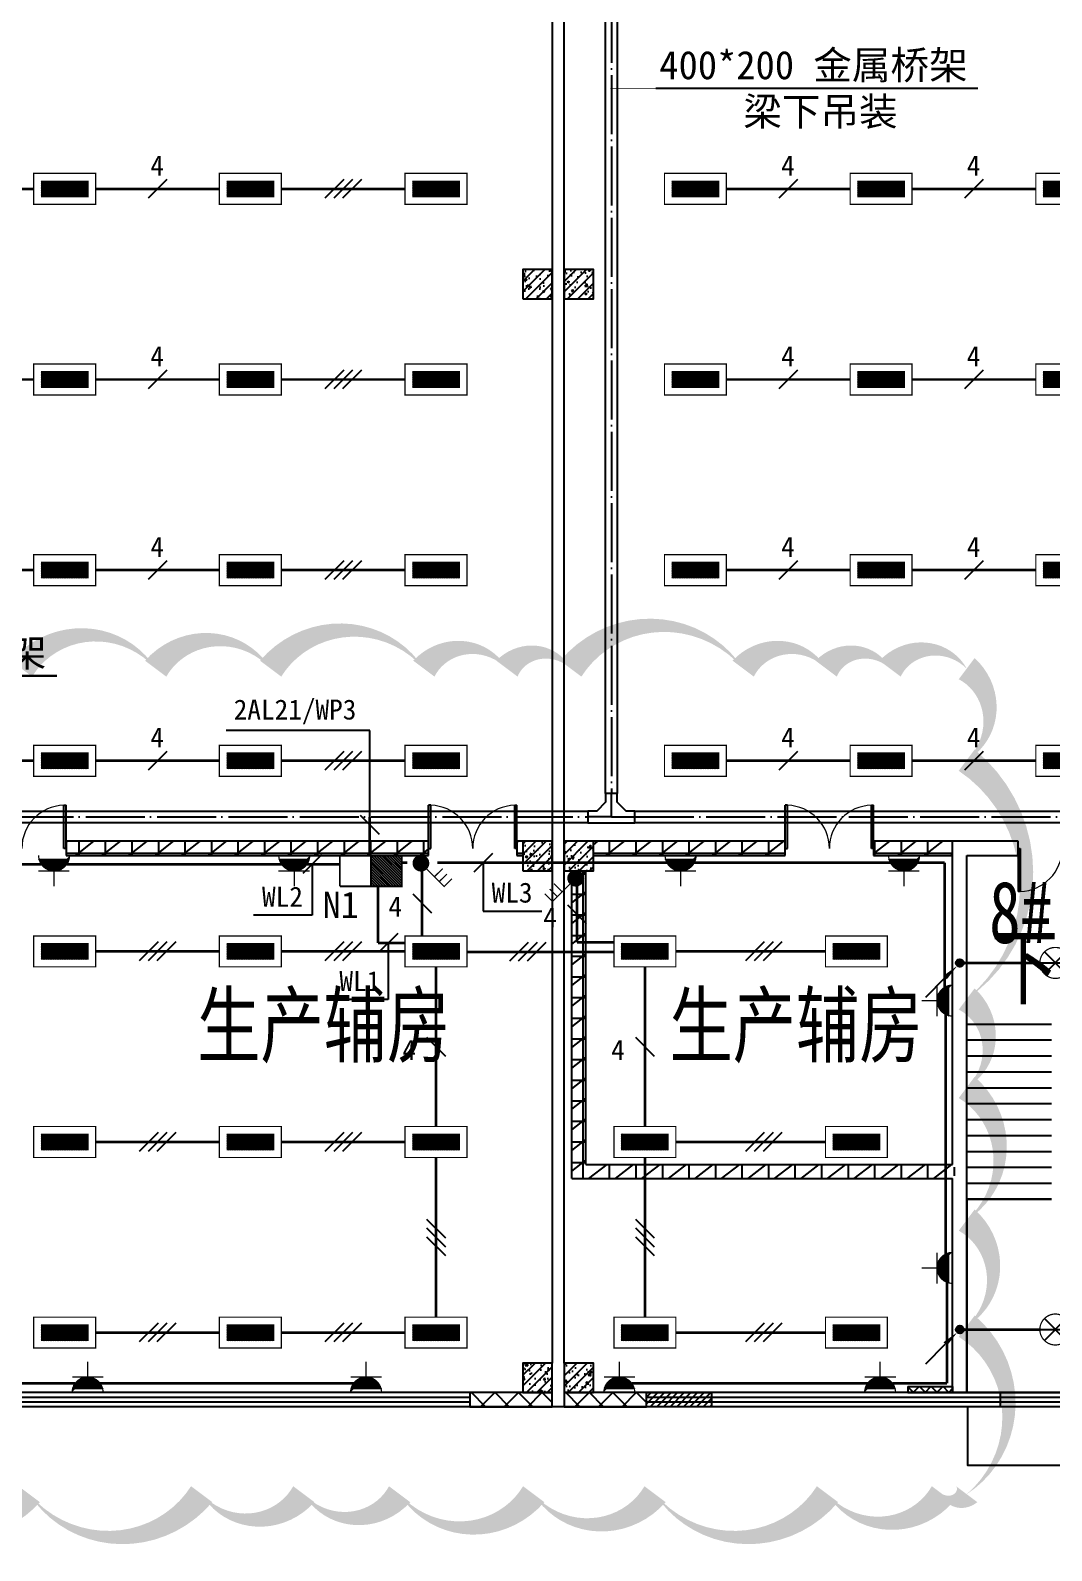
# Model space of a CAD drawing. Header units: millimetres. Extents: x -633009578 to 5705885, y -633235091 to 2571734.
# Drawn here: x 2835766 to 2853090, y 1853319 to 1879104 of the extents above; entities that cross this region are included whole.
import ezdxf

# ---------------------------------------------------------------- set-up
doc = ezdxf.new("R2010")
doc.units = ezdxf.units.MM
doc.header["$LTSCALE"] = 1000
doc.header["$MEASUREMENT"] = 0
doc.linetypes.add('DASHED2', pattern=[0.375, 0.25, -0.125])
doc.linetypes.add('DOTE', pattern=[2.4200000000000004, 2, -0.2, 0.02, -0.2])
doc.layers.get('0').update_dxf_attribs({"color": 9})
for name, color, linetype in [('3T_WOOD', 21, 'Continuous'), ('A-COLUM(柱)', 255, 'Continuous'), ('A-DOOR(门）', 4, 'Continuous'), ('A-F-AREA(计算)', 5, 'Continuous'), ('A-FLOR(看线)', 8, 'Continuous'), ('A-HATH(填充)', 8, 'Continuous'), ('A-STAR(楼梯)', 51, 'Continuous'), ('A-TEXT(房间)', 243, 'Continuous'), ('A-WALL(墙)', 255, 'Continuous'), ('A-WINDOW（窗）', 4, 'Continuous'), ('DIM_MODI', 6, 'Continuous'), ('DIM_SYMB', 3, 'Continuous'), ('PUB_TEXT', 7, 'Continuous'), ('WALL', 9, 'Continuous'), ('电-弱电平面-箭头', 3, 'Continuous'), ('电-强电平面-标注', 3, 'Continuous'), ('电-强电平面-线缆', 3, 'Continuous'), ('电-桥架', 4, 'Continuous'), ('设备-插座', 3, 'Continuous'), ('设备-照明', 3, 'Continuous'), ('设备-箱柜', 3, 'Continuous')]:
    doc.layers.add(name, color=color, linetype=linetype)
doc.styles.add('_TCH', font='simhei.ttf', dxfattribs={"width": 0.75, "bigfont": 'hztxt.shx'})
doc.styles.add('_TCH_DIM', font='simhei.ttf', dxfattribs={"width": 0.8, "bigfont": 'hztxt.shx'})
doc.styles.add('ELEC-DIM', font='simhei.ttf')
doc.styles.add('IDQSTYLE', font='simhei.ttf', dxfattribs={"width": 0.707, "bigfont": 'hztxt.shx'})
pattern_1 = [(45, (-1310357.920547385, -2.793967723846436e-09), (-200.0002033111466, 200.0002033111467), []), (135, (-1310357.920547385, -2.793967723846436e-09), (-200.0002033111467, -200.0002033111466), [])]
pattern_2 = [(0, (-1310557.920547385, -2.793967723846436e-09), (0, 350), []), (37.875, (-1310157.920547385, -2.793967723846436e-09), (-169.61527734408, 218.0766567528281), []), (90, (-1310157.920547385, -2.793967723846436e-09), (-450, 2.755455298081545e-14), [])]

# ---------------------------------------------------------------- blocks, each defined once
blk = doc.blocks.new('$TCHSYS$WIN2D')
for p, q in [((-0.5, 0.5), (0.5, 0.5)), ((-0.5, 0.5), (-0.4999999999999999, -0.5)), ((0.5, 0.5), (0.4999999999999998, -0.5)), ((0.5, 0.1666666666666666), (-0.5, 0.1666666666666666)), ((0.5, -0.1666666666666667), (-0.5, -0.1666666666666667)), ((-0.4999999999999999, -0.5), (0.5, -0.5))]:
    blk.add_line(p, q)
blk = doc.blocks.new('$DorLib2D$00000002')
for p, q in [((-0.5, -5.684341886080802e-17), (-0.5000000000000007, 0.4875)), ((-0.4750000000000007, 0.4875), (-0.5000000000000007, 0.4875)), ((-0.475, -2.842170943040401e-17), (-0.4750000000000007, 0.4875)), ((0.475, -2.842170943040401e-17), (0.4750000000000007, 0.4875)), ((0.4750000000000007, 0.4875), (0.5000000000000007, 0.4875)), ((0.5, -5.684341886080802e-17), (0.5000000000000007, 0.4875)), ((-0.5, -5.684341886080802e-17), (-0.475, -2.842170943040401e-17)), ((0.5, -5.684341886080802e-17), (0.475, -2.842170943040401e-17))]:
    blk.add_line(p, q)
at = {"lineweight": 13}
for centre, start, end in [((-0.4875, -4.263256414560601e-17), 0, 88.53071641864632), ((0.4875, -4.263256414560601e-17), 91.4692835813537, 180)]:
    blk.add_arc(centre, 0.4875, start, end, dxfattribs=at)
blk = doc.blocks.new('_FZH')
h = blk.add_hatch()
h.set_pattern_fill('钢筋混凝土', color=256, scale=0.1, style=0)
h.set_pattern_definition([(45, (0, 0), (-0.1767766952966369, 0.1767766952966369), []), (50, (0, 0), (0.7172601826007535, -0.06275213498259512), [0.07500000000000001, -0.8250000000000001]), (355, (0, 0), (-0.138751333613, 0.7521921337000119), [0.06, -0.66]), (100.4514, (0.05977168000000001, -0.00522934), (0.5785093817140216, 0.6894395420609536), [0.06374019, -0.701142112]), (46.1842, (0, 0.2), (1.067241048625645, -0.1655190143290181), [0.1125, -1.2375]), (96.6356, (0.088936745, 0.186206693), (0.9346627055487033, 0.9741178709004418), [0.095610288, -1.051713]), (351.1842, (0, 0.2), (0.9346619451336272, 0.9741186009253247), [0.09000000000000001, -0.9900000000000001]), (21, (0.1, 0.15), (0.5969070521184617, -0.4026188906653388), [0.07500000000000001, -0.8250000000000001]), (326, (0.1, 0.15), (0.2433153319215824, 0.7251500450468529), [0.06, -0.66]), (71.4514, (0.149742233, 0.116448394), (0.84022262858149, 0.3225304967099524), [0.06374019, -0.701142112]), (37.50000000000001, (0, 0), (0.01215985531729062, 0.3328938538313115), [0, -0.652, 0, -0.67, 0, -0.6625000000000001]), (7.499999999999999, (0, 0), (0.2630695374421486, 0.3944117118823603), [0, -0.382, 0, -0.637, 0, -0.2525]), (-32.5, (-0.223, 0), (0.533822436172409, -0.02255487173437976), [0, -0.25, 0, -0.78, 0, -1.035]), (-42.5, (-0.323, 0), (0.5831861693423862, 0.1001049823323177), [0, -0.325, 0, -0.518, 0, -0.735])])
h.paths.add_polyline_path([(-0.5, -0.5), (0.5, -0.5), (0.5, 0.5), (-0.5, 0.5)])
blk.add_lwpolyline([(-0.5, -0.5), (0.5, -0.5), (0.5, 0.5), (-0.5, 0.5)], close=True)
blk = doc.blocks.new('9-3-1')
h = blk.add_hatch()
h.set_pattern_fill('ANSI31', color=256, scale=50)
h.set_pattern_definition([(45, (0, 0), (-56.1266007566822, 56.12660075668221), [])])
h.paths.add_polyline_path([(1190340.619278349, 1178022.080887659), (1191440.619278349, 1178022.080887659), (1191440.619278349, 1177782.080887659), (1190340.619278349, 1177782.080887659)])
at = {"layer": 'A-HATH(填充)'}
h = blk.add_hatch(dxfattribs=at)
h.set_pattern_fill('空心砖', color=256, scale=100, style=0)
h.set_pattern_definition(pattern_2)
h.paths.add_polyline_path([(1180490.598288573, 1187132.080887671), (1186640.598288065, 1187132.080887671), (1186640.598288065, 1187372.080887671), (1180490.598288573, 1187372.080887671)])
h = blk.add_hatch(dxfattribs=at)
h.set_pattern_fill('空心砖', color=256, scale=100, style=0)
h.set_pattern_definition(pattern_2)
h.paths.add_polyline_path([(1188240.598288325, 1187132.080887669), (1188240.598288325, 1187372.080887669), (1188140.598288065, 1187372.080887671), (1188140.598288065, 1187132.080887671)])
h = blk.add_hatch(dxfattribs=at)
h.set_pattern_fill('空心砖', color=256, scale=100, style=0)
h.set_pattern_definition(pattern_2)
h.paths.add_polyline_path([(1189440.598288325, 1187372.080887664), (1189440.598288325, 1187132.080887717), (1192690.598288573, 1187132.080887626), (1192690.598288574, 1187372.080887654)])
h = blk.add_hatch(dxfattribs=at)
h.set_pattern_fill('空心砖', color=256, scale=100, style=0)
h.set_pattern_definition(pattern_2)
h.paths.add_polyline_path([(1195530.598288303, 1187372.080887664), (1194190.598288573, 1187372.080887641), (1194190.598288574, 1187132.080887613), (1195530.598288303, 1187132.080887664)])
h = blk.add_hatch(dxfattribs=at)
h.set_pattern_fill('空心砖', color=256, scale=100, style=0)
h.set_pattern_definition(pattern_2)
h.paths.add_polyline_path([(1189310.598288439, 1186872.080887664), (1189070.598288524, 1186872.080887664), (1189070.598288523, 1181652.080887704), (1189310.598288439, 1181892.080887705)])
h = blk.add_hatch(dxfattribs=at)
h.set_pattern_fill('空心砖', color=256, scale=100, style=0)
h.set_pattern_definition(pattern_2)
h.paths.add_polyline_path([(1189310.598288439, 1181892.080887705), (1189070.598288523, 1181652.080887704), (1195530.598288292, 1181652.080887704), (1195610.5982883, 1181772.080887691), (1195530.598288304, 1181892.080887705)])
h = blk.add_hatch(dxfattribs=at)
h.set_pattern_fill('多孔材料', color=256, scale=100, style=0)
h.set_pattern_definition(pattern_1)
h.paths.add_polyline_path([(1188740.598288325, 1178022.080887664), (1187340.587793578, 1178022.080887659), (1187340.587793578, 1177782.08088767), (1188740.598288325, 1177782.080887664)])
h = blk.add_hatch(dxfattribs=at)
h.set_pattern_fill('多孔材料', color=256, scale=100, style=0)
h.set_pattern_definition(pattern_1)
h.paths.add_polyline_path([(1188940.598288325, 1177782.080887664), (1190340.619278564, 1177782.080887666), (1190340.619278564, 1178022.080887664), (1188940.598288325, 1178022.080887664)])
h = blk.add_hatch(dxfattribs=at)
h.set_pattern_fill('多孔材料', color=256, scale=50, style=0)
h.set_pattern_definition([(45, (-1310457.920547385, -2.793967723846436e-09), (-100.0001016555733, 100.0001016555733), []), (135, (-1310457.920547385, -2.793967723846436e-09), (-100.0001016555733, -100.0001016555733), [])])
h.paths.add_polyline_path([(1194770.598288276, 1178022.080887664), (1195530.598288303, 1178022.080887664), (1195530.598288303, 1178122.080887664), (1194770.598288276, 1178122.080887664)])
blk.add_lwpolyline([(1190340.619278349, 1178022.080887659), (1191440.619278349, 1178022.080887659), (1191440.619278349, 1177782.080887659), (1190340.619278349, 1177782.080887659)], close=True)
at = {"layer": 'A-F-AREA(计算)'}
blk.add_lwpolyline([(1121700.575826842, 1313862.080936), (1255980.575826842, 1313862.080936), (1255980.575826842, 1177782.080936), (1121700.575826842, 1177782.080936)], close=True, dxfattribs=at)
at = {"layer": 'A-FLOR(看线)'}
for points in [[(1188740.598288323, 1245722.080888252), (1188740.598288323, 1178522.080888252)], [(1188940.598288325, 1178522.080888252), (1188940.598288325, 1245722.080888252)], [(1197890.59803989, 1177782.078770003), (1197890.598533971, 1176782.078770014), (1195790.598246638, 1176782.078770003), (1195790.59874072, 1177782.078770003)]]:
    blk.add_lwpolyline(points, dxfattribs=at)
at = {"layer": 'A-STAR(楼梯)'}
for p, q in [((1195770.598288308, 1181302.080887601), (1195770.598288308, 1184272.080887601)), ((1195770.598288308, 1184272.080887601), (1197210.598288333, 1184272.080887693)), ((1195770.598288308, 1184002.080887601), (1197210.598288333, 1184002.080887367)), ((1195770.598288308, 1183732.080887601), (1197210.598288333, 1183732.080887693)), ((1195770.598288308, 1183462.080887601), (1197210.598288333, 1183462.080887693)), ((1195770.598288308, 1183192.080887601), (1197210.598288333, 1183192.080887693)), ((1195770.598288308, 1182922.080887601), (1197210.598288333, 1182922.080887693)), ((1195770.598288308, 1182652.080887601), (1197210.598288333, 1182652.080887367)), ((1195770.598288308, 1182382.080887601), (1197210.598288333, 1182382.080887693)), ((1195770.598288308, 1182112.080887601), (1197210.598288333, 1182112.080887693)), ((1195770.598288308, 1181842.080887601), (1197210.598288333, 1181842.080887367)), ((1195770.598288308, 1181572.080887601), (1197210.598288333, 1181572.080887693)), ((1195770.598288308, 1181302.080887601), (1197210.598288333, 1181302.080887367)), ((1195770.598288308, 1181302.080887601), (1195770.598288308, 1178022.080887601)), ((1197210.598288333, 1181302.080888024), (1195770.598288308, 1181302.080887601)), ((1195770.598288308, 1178022.080887601), (1198790.598288553, 1178022.080887584))]:
    blk.add_line(p, q, dxfattribs=at)
at = {"layer": 'A-WALL(墙)'}
for p, q in [((1186640.598288065, 1187372.080887671), (1180490.598288573, 1187372.080887671)), ((1180490.598288573, 1187372.080887671), (1180490.598288573, 1187132.080887671)), ((1186640.598288065, 1187132.080887671), (1186640.598288065, 1187372.080887671)), ((1188240.598287576, 1187372.080887639), (1188140.598288065, 1187372.080887671)), ((1188140.598288065, 1187372.080887671), (1188140.598288065, 1187132.080887671)), ((1192690.598288574, 1187372.080887654), (1189440.598288553, 1187372.080887741)), ((1192690.598288573, 1187132.080887626), (1192690.598288574, 1187372.080887654)), ((1195530.598288303, 1187372.080887664), (1194190.598288573, 1187372.080887641)), ((1194190.598288573, 1187372.080887641), (1194190.598288574, 1187132.080887613)), ((1195530.598288304, 1181892.080887705), (1195530.598288304, 1187372.080887498)), ((1195530.598288303, 1187132.080887664), (1195530.598288303, 1187372.080887664)), ((1196640.598288574, 1187372.080887498), (1195530.598288304, 1187372.080887498)), ((1196640.598288574, 1187132.080887596), (1196640.598288574, 1187372.080887498)), ((1180490.598288573, 1187132.080887671), (1186640.598288065, 1187132.080887671)), ((1188140.598288065, 1187132.080887671), (1188240.598287576, 1187132.080886422)), ((1189440.598288553, 1187132.080887638), (1192690.598288573, 1187132.080887626)), ((1194190.598288574, 1187132.080887613), (1195530.598288303, 1187132.080887664)), ((1195770.598288303, 1181772.080887664), (1195770.59828831, 1187132.080887486)), ((1195770.59828831, 1187132.080887486), (1196640.598288574, 1187132.080887596)), ((1189070.598288523, 1181652.080887704), (1189070.598288518, 1186872.080887693)), ((1189310.598288439, 1181892.080887705), (1189310.598288486, 1186872.080887693)), ((1189310.598288439, 1181892.080887705), (1195530.598288304, 1181892.080887705)), ((1195770.598288303, 1178022.080887664), (1195770.598288303, 1181772.080887664)), ((1189070.598288523, 1181652.080887704), (1195530.598288292, 1181652.080887704)), ((1195530.598288303, 1178022.080887664), (1195530.598288292, 1181652.080887704)), ((1194770.598288276, 1178122.080887664), (1195530.598288303, 1178122.080887664)), ((1194770.598288276, 1178122.080887664), (1194770.598288276, 1178022.080887664)), ((1194770.598288276, 1178022.080887664), (1195530.598288303, 1178022.080887664)), ((1195530.598288303, 1178122.080887664), (1195530.598288303, 1178022.080887664)), ((1195530.598288303, 1178022.080887664), (1195770.598288303, 1178022.080887664))]:
    blk.add_line(p, q, dxfattribs=at)
at = {"layer": 'A-WINDOW（窗）'}
blk.add_line((1196340.598288144, 1178022.080887549), (1196340.598288144, 1177782.080887664), dxfattribs=at)
blk.add_lwpolyline([(1191440.619278294, 1178022.080887657), (1191440.619278294, 1177782.080887657)], dxfattribs=at)
at = {"layer": 'DIM_MODI', "color": 8}
blk.add_lwpolyline([(1177591.703145711, 1176297.834905598, 0, 450, 0.5), (1179866.769930771, 1176297.834905598, 0, 450, 0.5), (1182791.855797276, 1176297.834905598, 0, 450, 0.5), (1184525.240014465, 1176297.834905598, 0, 450, 0.5), (1186150.287718078, 1176297.834905598, 0, 450, 0.5), (1188425.354503138, 1176297.834905598, 0, 450, 0.5), (1190483.74826105, 1176297.834905598, 0, 450, 0.5), (1193408.834127555, 1176297.834905598, 0, 450, 0.5), (1195358.891371892, 1176297.834905598, 0, 450, 0.5), (1195770.598288308, 1176297.834905598, 0, 450, 0.5), (1195770.598288308, 1179147.834905598, 0, 450, 0.5), (1195770.598288308, 1180947.834905598, 0, 450, 0.5), (1195770.598288308, 1183197.834905598, 0, 450, 0.5), (1195770.598288308, 1184697.834905598, 0, 450, 0.5), (1195770.598288308, 1188747.834905598, 0, 450, 0.5), (1195770.598288308, 1190300.922760967, 0, 450, 0.5), (1194470.560125416, 1190300.922760967, 0, 450, 0.5), (1193387.194989674, 1190300.922760967, 0, 450, 0.5), (1191978.820313208, 1190300.922760967, 0, 450, 0.5), (1189053.734446703, 1190300.922760967, 0, 450, 0.5), (1187970.369310959, 1190300.922760967, 0, 450, 0.5), (1186561.994634494, 1190300.922760967, 0, 450, 0.5), (1183961.918308711, 1190300.922760967, 0, 450, 0.5), (1182011.861064375, 1190300.922760967, 0, 450, 0.5), (1179736.794279315, 1190300.922760967, 0, 450, 0.5), (1177136.717953532, 1190300.922760967, 0, 450, 0.5)], format="xyseb", dxfattribs=at)
at = {"layer": 'DIM_SYMB'}
blk.add_lwpolyline([(1196520.598288308, 1184407.080887601, 0, 0, 0), (1196520.598288308, 1179662.080887601, 0, 0, 0), (1198170.598288308, 1179662.080887601, 0, 0, 0), (1198170.598288308, 1184137.080887601, 0, 240.0000000000001, 0), (1198170.598288308, 1183237.080887601, 0, 0, 0)], format="xyseb", dxfattribs=at)
at = {"layer": 'WALL'}
for p, q in [((1188740.598288325, 1178022.080887664), (1187340.587793578, 1178022.080887659)), ((1187340.587793578, 1178022.080887659), (1187340.587793578, 1177782.08088767)), ((1188740.598288325, 1177782.080887664), (1188740.598288325, 1178022.080887664)), ((1190340.619278564, 1178022.080887664), (1188940.598288325, 1178022.080887664)), ((1188940.598288325, 1178022.080887664), (1188940.598288325, 1177782.080887664)), ((1190340.619278564, 1177782.080887666), (1190340.619278564, 1178022.080887664)), ((1187340.587793578, 1177782.08088767), (1188740.598288325, 1177782.080887664)), ((1188940.598288325, 1177782.080887664), (1190340.619278564, 1177782.080887666))]:
    blk.add_line(p, q, dxfattribs=at)
at = {"layer": 'A-COLUM(柱)', "xscale": 500, "yscale": 500, "zscale": 500}
for p in [(1188490.598288325, 1196822.080887664), (1189190.598288325, 1196822.080887664), (1188490.598288325, 1187122.080887664), (1189190.598288325, 1187122.080887664), (1188490.598288325, 1178272.080887664), (1189190.598288325, 1178272.080887664)]:
    blk.add_blockref('_FZH', p, dxfattribs=at)
at = {"layer": 'A-DOOR(门）', "xscale": 1500, "yscale": 1500, "zscale": 1500}
for p in [(1179740.598288649, 1187252.080887664), (1187390.59828839, 1187252.080887664), (1193440.598288317, 1187252.080887664)]:
    blk.add_blockref('$DorLib2D$00000002', p, dxfattribs=at)
at = {"layer": 'A-DOOR(门）', "xscale": 1500, "yscale": 1500, "zscale": 1500, "rotation": 180}
blk.add_blockref('$DorLib2D$00000002', (1197390.598288361, 1187252.080887547), dxfattribs=at)
at = {"layer": 'A-WINDOW（窗）', "extrusion": (0, 0, -1), "xscale": 25999.99999999977, "yscale": 240, "zscale": 25999.99999999977}
blk.add_blockref('$TCHSYS$WIN2D', (-1174340.587793555, 1177902.080887664), dxfattribs=at)
at = {"layer": 'A-WINDOW（窗）', "extrusion": (0, 0, -1), "xscale": -18000, "yscale": 240, "zscale": 18000, "rotation": 180.0000000000013}
blk.add_blockref('$TCHSYS$WIN2D', (-1199340.619278346, 1177902.080887664), dxfattribs=at)
at = {"layer": 'A-TEXT(房间)', "style": '_TCH', "width": 0.75}
for s, p in [('8#', (1196150.484929626, 1185645.779686777)), ('生产辅房', (1182714.678702526, 1183728.657082098)), ('生产辅房', (1190727.021268031, 1183728.657082098))]:
    blk.add_text(s, height=1050, dxfattribs=at).set_placement(p)
at = {"layer": 'PUB_TEXT', "style": '_TCH_DIM', "width": 0.8}
blk.add_text('下', height=1050, dxfattribs=at).set_placement((1196179.968367048, 1184722.080887601))
blk = doc.blocks.new('*X353')
at = {"color": 0, "linetype": 'Continuous'}
for p, q in [((277.1059544658493, 221.9516255332986), (279.536990929048, 224.3826619964973)), ((277.1059544658493, 222.2344682457732), (279.2541482165735, 224.3826619964973)), ((277.1059544658493, 222.5173109582479), (278.9713055040988, 224.3826619964973)), ((277.1059544658493, 222.8001536707225), (278.6884627916242, 224.3826619964973)), ((277.1059544658493, 223.0829963831971), (278.4056200791496, 224.3826619964973)), ((277.1059544658493, 223.3658390956717), (278.122777366675, 224.3826619964973)), ((277.1059544658493, 223.6486818081463), (277.8399346542004, 224.3826619964973)), ((277.1059544658493, 223.9315245206209), (277.5570919417257, 224.3826619964973)), ((277.1059544658493, 224.2143672330955), (277.2742492292511, 224.3826619964973)), ((277.3198336415227, 221.8826619964973), (279.8198336415227, 224.3826619964973)), ((277.6026763539973, 221.8826619964973), (280.1026763539973, 224.3826619964973)), ((277.8855190664719, 221.8826619964973), (280.3855190664719, 224.3826619964973)), ((278.1683617789465, 221.8826619964973), (280.6683617789466, 224.3826619964973)), ((278.4512044914212, 221.8826619964973), (280.9512044914212, 224.3826619964973)), ((278.7340472038958, 221.8826619964973), (281.2340472038958, 224.3826619964973)), ((279.0168899163704, 221.8826619964973), (281.5168899163704, 224.3826619964973)), ((279.299732628845, 221.8826619964973), (281.799732628845, 224.3826619964973)), ((279.5825753413196, 221.8826619964973), (282.0825753413196, 224.3826619964973)), ((279.8654180537943, 221.8826619964973), (282.3654180537943, 224.3826619964973)), ((280.1482607662689, 221.8826619964973), (282.6482607662689, 224.3826619964973)), ((280.4311034787435, 221.8826619964973), (282.9311034787435, 224.3826619964973)), ((280.7139461912181, 221.8826619964973), (283.2139461912181, 224.3826619964973)), ((280.9967889036927, 221.8826619964973), (283.4967889036927, 224.3826619964973)), ((281.2796316161674, 221.8826619964973), (283.7796316161674, 224.3826619964973)), ((281.5624743286419, 221.8826619964973), (284.062474328642, 224.3826619964973)), ((281.8453170411166, 221.8826619964973), (284.3453170411166, 224.3826619964973)), ((282.1281597535912, 221.8826619964973), (284.6059544658494, 224.3604567087555)), ((282.4110024660658, 221.8826619964973), (284.6059544658494, 224.0776139962809)), ((282.6938451785405, 221.8826619964973), (284.6059544658494, 223.7947712838063)), ((282.976687891015, 221.8826619964973), (284.6059544658494, 223.5119285713317)), ((283.2595306034897, 221.8826619964973), (284.6059544658494, 223.229085858857)), ((283.5423733159643, 221.8826619964973), (284.6059544658494, 222.9462431463824)), ((283.8252160284389, 221.8826619964973), (284.6059544658494, 222.6634004339078)), ((284.1080587409135, 221.8826619964973), (284.6059544658494, 222.3805577214332)), ((284.3909014533882, 221.8826619964973), (284.6059544658494, 222.0977150089586))]:
    blk.add_line(p, q, dxfattribs=at)
blk = doc.blocks.new('HC000062')
at = {"color": 0, "linetype": 'Continuous', "const_width": 0.2}
for points in [[(-4.97662087547036, 2.499999999999943), (5.023379124529697, 2.499999999999943), (5.023379124529697, -2.500000000000057), (-4.97662087547036, -2.500000000000057), (-4.97662087547036, 2.499999999999943)], [(-3.72662087547036, 1.25), (-3.72662087547036, -1.250000000000057), (3.773379124529697, -1.250000000000057), (3.773379124529697, 1.25), (-3.72662087547036, 1.25)]]:
    blk.add_lwpolyline(points, dxfattribs=at)
at = {"color": 0, "linetype": 'Continuous'}
blk.add_blockref('*X353', (-280.8325753413197, -223.1326619964974), dxfattribs=at)
at = {"color": 0, "style": 'IDQSTYLE', "width": 0.7}
blk.add_attdef('PSFHATT', (7.023379124529697, -2.500000000000057), '', height=2.5, dxfattribs=at)
blk = doc.blocks.new('*X153')
at = {"color": 0, "linetype": 'Continuous'}
for p, q in [((234.7655414724513, 317.9212989399893), (239.3433150387835, 322.4990725063215)), ((234.7655414724513, 318.3455630087012), (238.9190509700716, 322.4990725063215)), ((234.7655414724513, 318.7698270774131), (238.4947869013596, 322.4990725063215)), ((234.7655414724513, 319.1940911461251), (238.0705228326477, 322.4990725063215)), ((234.7655414724513, 319.618355214837), (237.6462587639358, 322.4990725063215)), ((234.7655414724513, 320.0426192835489), (237.2219946952239, 322.4990725063215)), ((234.7655414724513, 320.4668833522609), (236.797730626512, 322.4990725063215)), ((234.7655414724513, 320.8911474209728), (236.3734665578, 322.4990725063215)), ((234.7655414724513, 321.3154114896847), (235.9492024890881, 322.4990725063215)), ((234.7655414724513, 321.7396755583966), (235.5249384203761, 322.4990725063215)), ((234.7655414724513, 322.1639396271086), (235.1006743516642, 322.4990725063215)), ((234.7675791074955, 317.4990725063215), (239.7655414724513, 322.4970348712774)), ((235.1918431762074, 317.4990725063215), (239.7655414724513, 322.0727708025654)), ((235.6161072449193, 317.4990725063215), (239.7655414724513, 321.6485067338535)), ((236.0403713136312, 317.4990725063215), (239.7655414724513, 321.2242426651416)), ((236.4646353823431, 317.4990725063215), (239.7655414724513, 320.7999785964296)), ((236.8888994510551, 317.4990725063215), (239.7655414724513, 320.3757145277177)), ((237.313163519767, 317.4990725063215), (239.7655414724513, 319.9514504590058)), ((237.7374275884789, 317.4990725063215), (239.7655414724513, 319.5271863902939)), ((238.1616916571909, 317.4990725063215), (239.7655414724513, 319.1029223215819)), ((238.5859557259028, 317.4990725063215), (239.7655414724513, 318.67865825287)), ((239.0102197946147, 317.4990725063215), (239.7655414724513, 318.2543941841581)), ((239.4344838633266, 317.4990725063215), (239.7655414724513, 317.8301301154461))]:
    blk.add_line(p, q, dxfattribs=at)
blk = doc.blocks.new('HC000435')
at = {"color": 0, "linetype": 'Continuous'}
blk.add_line((2.5, 0), (-2.5, 0), dxfattribs=at)
at = {"color": 0, "linetype": 'Continuous', "const_width": 0.3}
for points in [[(2.5, 0), (2.5, 5), (-2.5, 5)], [(-2.5, 5), (-2.5, 0)], [(-2.5, 0), (-2.5, -5), (2.5, -5), (2.5, 0)]]:
    blk.add_lwpolyline(points, dxfattribs=at)
at = {"color": 0, "linetype": 'Continuous'}
blk.add_blockref('*X153', (-237.2655414724513, -322.4990725063215), dxfattribs=at)
at = {"color": 0, "style": 'IDQSTYLE', "width": 0.7}
blk.add_attdef('PSFHATT', (4.500000000000028, -5), '', height=2.5, dxfattribs=at)
blk = doc.blocks.new('*X164')
at = {"color": 0, "linetype": 'Continuous'}
for p, q in [((159.595646846908, 156.7672197221619), (159.6233466819307, 156.7949195571846)), ((159.6640079704214, 156.5527381332005), (159.9061893944054, 156.7949195571846)), ((159.747532531186, 156.3534199814905), (160.18903210688, 156.7949195571846)), ((159.8446775338837, 156.1677222717137), (160.4718748193546, 156.7949195571846)), ((159.9544025265515, 155.9946045519069), (160.7547175318292, 156.7949195571846)), ((160.0760273856543, 155.833386698535), (161.0375602443038, 156.7949195571846)), ((160.2091522122192, 155.6836688126253), (161.3204029567785, 156.7949195571846)), ((160.3536147760518, 155.5452886639833), (161.6032456692531, 156.7949195571846)), ((160.5094741859558, 155.4183053614127), (161.8860883817277, 156.7949195571846)), ((160.6770167777584, 155.3030052407406), (162.1689310942023, 156.7949195571846)), ((160.8567856433337, 155.1999313938414), (162.451773806677, 156.7949195571846)), ((161.0496413096342, 155.1099443476672), (162.7346165191516, 156.7949195571846)), ((161.2568708631404, 155.0343311886988), (163.0174592316262, 156.7949195571846)), ((161.4803825063601, 154.9750001194438), (163.3003019441008, 156.7949195571846)), ((161.7230685552892, 154.9348434558983), (163.5831446565754, 156.7949195571846)), ((161.9895441276247, 154.9184763157592), (163.86598736905, 156.7949195571846)), ((162.2878715788766, 154.9339610545365), (164.4937876543064, 157.1398771299663)), ((162.6346011340941, 154.9978478972794), (164.4299008115636, 156.7931475747489)), ((163.0778250055067, 155.1582290562173), (164.2695196526256, 156.3499237033363))]:
    blk.add_line(p, q, dxfattribs=at)
blk = doc.blocks.new('HC000134')
at = {"color": 0, "linetype": 'Continuous', "const_width": 0.2}
blk.add_lwpolyline([(-2.5, 5, 0.198912367379654), (-1.767766952966213, 3.232233047033674, 0.1989123673796558), (-4.592273826913179e-16, 2.5, 0.1989123673796559), (1.767766952966213, 3.232233047033674, 0.1989123673796541), (2.5, 4.999999999999999)], format="xyb", dxfattribs=at)
for points in [[(-2.549372027147456, 2.476391871554483), (2.483025305961291, 2.476391871554483)], [(-2.421006983541702, 4.37652170395188), (2.421006983541702, 4.37652170395188)], [(0, 2.5), (0, 0)]]:
    blk.add_lwpolyline(points, dxfattribs=at)
at = {"color": 0, "linetype": 'Continuous'}
blk.add_blockref('*X164', (-162.0093508556101, -152.4183978532327), dxfattribs=at)
at = {"color": 0, "style": 'IDQSTYLE', "width": 0.7}
blk.add_attdef('PSFHATT', (4.500000010000001, 0), '', height=2.5, dxfattribs=at)
blk = doc.blocks.new('*X155')
at = {"color": 0, "linetype": 'Continuous'}
for p, q in [((261.9988066744281, 135.850956910748), (263.2375091559566, 137.0896593922765)), ((262.0234026256783, 135.5927101495236), (263.4957559171792, 137.0650634410244)), ((262.0463461952987, 136.1813391440932), (262.9071269225657, 137.0421198713602)), ((262.0884022348038, 135.3748670461744), (263.7135990205094, 137.00006383188)), ((262.1829592200917, 135.1865813189878), (263.9018847477136, 136.9055068466096)), ((262.3023466942452, 135.0231260806666), (264.0653399860179, 136.7861193724393)), ((262.4446987243758, 134.8826353983226), (264.205830668362, 136.6437673423088)), ((262.6100901587723, 134.7651841202445), (264.3232819464568, 136.478375907929)), ((262.8005700291263, 134.6728212781239), (264.4156447885779, 136.2878960375755)), ((263.0211904412342, 134.6105989777572), (264.4778670889456, 136.0672756254685)), ((263.2836307586351, 134.5901965826834), (264.4982694840214, 135.8048353080697)), ((263.6234742990336, 134.6471974106073), (264.4412686561033, 135.464991767677))]:
    blk.add_line(p, q, dxfattribs=at)
blk = doc.blocks.new('HC000111')
at = {"color": 0, "linetype": 'Continuous', "const_width": 0.2}
for points in [[(0.8838834764831975, 2.133883476483163), (3.750000000000091, 5), (5.000000000000091, 3.75)], [(2.221789122165297, 3.388795923702901), (3.514416944097014, 2.132759994237858)], [(2.898879886034229, 4.275409520972289), (4.191507707965946, 3.019373591507303)]]:
    blk.add_lwpolyline(points, dxfattribs=at)
blk.add_lwpolyline([(0.8838834764833108, 0.3661165235168934, 0.1989123673796338), (1.250000000000034, 1.250000000000057, 0.1989123673796269), (0.8838834764832544, 2.13388347648322, 0.1989123673796352), (9.12880881998035e-14, 2.5, 0.1989123673796539), (-0.8838834764830719, 2.13388347648322, 0.1989123673796721), (-1.249999999999966, 1.250000000000057, 0.1989123673796564), (-0.8838834764831855, 0.3661165235168368, 0.198912367379673), (9.087175456556906e-14, 0, 0.198912367379652)], format="xyb", close=True, dxfattribs=at)
at = {"color": 0, "linetype": 'Continuous'}
blk.add_blockref('*X155', (-263.2487560761181, -134.5897099905746), dxfattribs=at)
at = {"color": 0, "style": 'IDQSTYLE', "width": 0.7}
blk.add_attdef('PSFHATT', (7.000000000000091, -1e-08), '', height=2.5, dxfattribs=at)
blk = doc.blocks.new('HC000073')
at = {"color": 0, "linetype": 'Continuous'}
for p, q in [((-1.76776695296229, 1.76776695296229), (1.767766952970533, -1.767766952970533)), ((1.76776695297059, 1.767766952970476), (-1.767766952966383, -1.767766952966497)), ((-2.499999999999943, -5.684341886080801e-14), (2.500000000000057, -5.684341886080801e-14))]:
    blk.add_line(p, q, dxfattribs=at)
at = {"color": 0, "linetype": 'Continuous', "const_width": 0.2}
blk.add_lwpolyline([(1.76776695296644, -1.76776695296644, 0.1989123673796617), (2.500000000000057, 0, 0.1989123673796613), (1.767766952966383, 1.767766952966326, 0.198912367379653), (1.137288912133798e-13, 2.499999999999943, 0.1989123673796647), (-1.767766952966269, 1.767766952966327, 0.1989123673796613), (-2.499999999999943, 1.951292859901378e-16, 0.1989123673796761), (-1.767766952966269, -1.76776695296644, 0.1989123673796719), (1.12894543431545e-13, -2.500000000000057, 0.1989123673796541)], format="xyb", close=True, dxfattribs=at)
at = {"color": 0, "style": 'IDQSTYLE', "width": 0.7}
blk.add_attdef('PSFHATT', (4.500000010000057, -2.500000010000057), '', height=2.5, dxfattribs=at)
blk = doc.blocks.new('*X126')
at = {"color": 0, "linetype": 'Continuous'}
for p, q in [((192.590110055903, 446.7242872143482), (193.9264208598343, 448.0605980182795)), ((192.6512440212146, 447.2096852483717), (193.4410228258108, 447.9994640529679)), ((192.666080612941, 446.3759937026742), (194.2747143715083, 447.9846274612416)), ((192.8122309321682, 446.0978799531896), (194.552828120993, 447.8384771420143)), ((193.0126674313866, 445.874052383696), (194.7766556904866, 447.6380406427959)), ((193.2651240367983, 445.7022449203958), (194.9484631537868, 447.3855840373842)), ((193.5780466605768, 445.5909034754624), (195.0598045987202, 447.0726614136058)), ((193.9838870800477, 445.5724798262212), (195.0782282479613, 446.6668209941349))]:
    blk.add_line(p, q, dxfattribs=at)
blk = doc.blocks.new('HC001447')
at = {"color": 0, "linetype": 'Continuous'}
blk.add_line((-5.469508829517324, -5.531426259851287), (-2.364015929042509, -2.356448738054951), dxfattribs=at)
blk.add_lwpolyline([(-2.364015929042509, -2.356448738054951, 0.8, 0, 0), (-0.4121164681388194, -0.4698776614111466, 0, 0, 0)], format="xyseb", dxfattribs=at)
blk.add_circle((0, 0), 0.625, dxfattribs=at)
at = {"color": 0, "linetype": 'Continuous', "xscale": 0.5, "yscale": 0.5, "zscale": 0.5}
blk.add_blockref('*X126', (-96.91845018383214, -223.4069038532592), dxfattribs=at)
at = {"color": 0, "style": 'IDQSTYLE', "width": 0.7}
blk.add_attdef('PSFHATT', (2.62500001, -5.531426259851287), '', height=2.5, dxfattribs=at)

msp = doc.modelspace()

# ---------------------------------------------------------------- linework, layer by layer
at = {"layer": '电-强电平面-标注'}
for p, q in [((2838081.547865569, 1876575.362614851), (2837763.349814036, 1876257.164563317)), ((2841081.54786557, 1876575.362614851), (2840763.349814035, 1876257.164563318)), ((2841231.54786557, 1876575.362614851), (2840913.349814035, 1876257.164563318)), ((2841381.54786557, 1876575.362614851), (2841063.349814035, 1876257.164563318)), ((2848781.597865569, 1876575.362614851), (2848463.399814037, 1876257.164563317)), ((2851931.54786559, 1876575.362614838), (2851613.349814057, 1876257.164563304)), ((2838081.547865569, 1873342.029281538), (2837763.349814036, 1873023.831230003)), ((2841081.54786557, 1873342.029281537), (2840763.349814035, 1873023.831230004)), ((2841231.54786557, 1873342.029281537), (2840913.349814035, 1873023.831230004)), ((2841381.54786557, 1873342.029281537), (2841063.349814035, 1873023.831230004)), ((2848781.597865569, 1873342.029281538), (2848463.399814037, 1873023.831230003)), ((2851931.54786559, 1873342.029281525), (2851613.349814057, 1873023.83122999)), ((2838081.547865569, 1870108.695948195), (2837763.349814036, 1869790.49789666)), ((2841081.54786557, 1870108.695948194), (2840763.349814035, 1869790.497896661)), ((2841231.54786557, 1870108.695948194), (2840913.349814035, 1869790.497896661)), ((2841381.54786557, 1870108.695948194), (2841063.349814035, 1869790.497896661)), ((2848781.597865569, 1870108.695948195), (2848463.399814037, 1869790.49789666)), ((2851931.54786559, 1870108.695948181), (2851613.349814057, 1869790.497896647)), ((2841522, 1867229), (2839089.721518987, 1867229)), ((2841522, 1865632), (2841522, 1867229)), ((2838081.547865569, 1866875.362614851), (2837763.349814036, 1866557.164563317)), ((2841081.54786557, 1866875.362614851), (2840763.349814035, 1866557.164563318)), ((2841231.54786557, 1866875.362614851), (2840913.349814035, 1866557.164563318)), ((2841381.54786557, 1866875.362614851), (2841063.349814035, 1866557.164563318)), ((2848781.597865569, 1866875.362614851), (2848463.399814037, 1866557.164563317)), ((2851931.54786559, 1866875.362614838), (2851613.349814057, 1866557.164563304)), ((2841362.900974233, 1865791.099025767), (2841681.099025767, 1865472.900974233)), ((2840703.099025766, 1865119.599025767), (2840384.900974234, 1864801.400974233)), ((2843604.099025766, 1865144.575319659), (2843285.900974234, 1864826.377268124)), ((2840544, 1864960.5), (2840544, 1864097)), ((2843445, 1864985.476293892), (2843445, 1864164)), ((2842251.400974233, 1864456.0909422), (2842569.599025767, 1864137.892890667)), ((2840544, 1864097), (2839549.063291139, 1864097)), ((2843445, 1864164), (2844439.936708861, 1864164)), ((2844878.566053915, 1864274.047710398), (2845196.76410545, 1863955.849658865)), ((2837931.547865591, 1863642.029281524), (2837613.349814056, 1863323.831229991)), ((2838081.547865591, 1863642.029281524), (2837763.349814056, 1863323.831229991)), ((2838231.547865591, 1863642.029281524), (2837913.349814056, 1863323.831229991)), ((2841081.547865591, 1863642.029281524), (2840763.349814056, 1863323.831229991)), ((2841231.547865591, 1863642.029281524), (2840913.349814056, 1863323.831229991)), ((2841381.547865591, 1863642.029281524), (2841063.349814056, 1863323.831229991)), ((2841996.599025766, 1863785.099025767), (2841678.400974234, 1863466.900974233)), ((2841837.5, 1863626), (2841837.5, 1862666)), ((2844210.54786557, 1863633.099025767), (2843892.349814035, 1863314.900974233)), ((2844360.54786557, 1863633.099025767), (2844042.349814035, 1863314.900974233)), ((2844510.54786557, 1863633.099025767), (2844192.349814035, 1863314.900974233)), ((2848214.047865591, 1863642.029281524), (2847895.849814056, 1863323.831229991)), ((2848364.047865591, 1863642.029281524), (2848045.849814056, 1863323.831229991)), ((2848514.047865591, 1863642.029281524), (2848195.849814056, 1863323.831229991)), ((2841837.5, 1862666), (2840861.550632911, 1862666)), ((2842488.349814035, 1862025.412614866), (2842806.54786557, 1861707.214563332)), ((2846030.849814035, 1862025.412614866), (2846349.04786557, 1861707.214563332)), ((2837931.547865591, 1860408.695948191), (2837613.349814056, 1860090.497896658)), ((2838081.547865591, 1860408.695948191), (2837763.349814056, 1860090.497896658)), ((2838231.547865591, 1860408.695948191), (2837913.349814056, 1860090.497896658)), ((2841081.547865591, 1860408.695948191), (2840763.349814056, 1860090.497896658)), ((2841231.547865591, 1860408.695948191), (2840913.349814056, 1860090.497896658)), ((2841381.547865591, 1860408.695948191), (2841063.349814056, 1860090.497896658)), ((2848214.047865591, 1860408.695948191), (2847895.849814056, 1860090.497896658)), ((2848364.047865591, 1860408.695948191), (2848045.849814056, 1860090.497896658)), ((2848514.047865591, 1860408.695948191), (2848195.849814056, 1860090.497896658)), ((2842488.349814036, 1858941.979281523), (2842806.547865569, 1858623.781229988)), ((2846030.849814036, 1858941.979281523), (2846349.047865569, 1858623.781229988)), ((2842488.349814036, 1858791.979281523), (2842806.547865569, 1858473.781229988)), ((2846030.849814036, 1858791.979281523), (2846349.047865569, 1858473.781229988)), ((2842488.349814036, 1858641.979281523), (2842806.547865569, 1858323.781229988)), ((2846030.849814036, 1858641.979281523), (2846349.047865569, 1858323.781229988)), ((2837931.547865591, 1857175.362614857), (2837613.349814056, 1856857.164563324)), ((2838081.547865591, 1857175.362614857), (2837763.349814056, 1856857.164563324)), ((2838231.547865591, 1857175.362614857), (2837913.349814056, 1856857.164563324)), ((2841081.547865591, 1857175.362614857), (2840763.349814056, 1856857.164563324)), ((2841231.547865591, 1857175.362614857), (2840913.349814056, 1856857.164563324)), ((2841381.547865591, 1857175.362614857), (2841063.349814056, 1856857.164563324)), ((2848214.047865591, 1857175.362614857), (2847895.849814056, 1856857.164563324)), ((2848364.047865591, 1857175.362614857), (2848045.849814056, 1856857.164563324)), ((2848514.047865591, 1857175.362614857), (2848195.849814056, 1856857.164563324))]:
    msp.add_line(p, q, dxfattribs=at)
at = {"layer": '电-强电平面-线缆', "color": 1, "linetype": 'Continuous', "const_width": 45}
for points in [[(2833472.548839803, 1876416.263589084), (2835822.348839803, 1876416.263589084)], [(2836872.548839803, 1876416.263589084), (2838972.348839803, 1876416.263589084)], [(2840022.548839803, 1876416.263589084), (2842122.348839803, 1876416.263589084)], [(2847572.548839803, 1876416.263589084), (2849672.448839803, 1876416.263589084)], [(2850722.448839824, 1876416.263589071), (2852822.448839824, 1876416.263589071)], [(2833472.548839803, 1873182.930255771), (2835822.348839803, 1873182.930255771)], [(2836872.548839803, 1873182.930255771), (2838972.348839803, 1873182.930255771)], [(2840022.548839803, 1873182.930255771), (2842122.348839803, 1873182.930255771)], [(2847572.548839803, 1873182.930255771), (2849672.448839803, 1873182.930255771)], [(2850722.448839824, 1873182.930255757), (2852822.448839824, 1873182.930255757)], [(2833472.548839803, 1869949.596922427), (2835822.348839803, 1869949.596922427)], [(2836872.548839803, 1869949.596922427), (2838972.348839803, 1869949.596922427)], [(2840022.548839803, 1869949.596922427), (2842122.348839803, 1869949.596922427)], [(2847572.548839803, 1869949.596922427), (2849672.448839803, 1869949.596922427)], [(2850722.448839824, 1869949.596922414), (2852822.448839824, 1869949.596922414)], [(2833472.548839803, 1866716.263589084), (2835822.348839803, 1866716.263589084)], [(2836872.548839803, 1866716.263589084), (2838972.348839803, 1866716.263589084)], [(2840022.548839803, 1866716.263589084), (2842122.348839803, 1866716.263589084)], [(2847572.548839803, 1866716.263589084), (2849672.448839803, 1866716.263589084)], [(2850722.448839824, 1866716.263589071), (2852822.448839824, 1866716.263589071)], [(2841522, 1865109.5), (2841522, 1865762.499999993)], [(2834767.953043385, 1864960.5), (2835951.952880788, 1864960.5)], [(2836384.047119211, 1864960.5), (2840025.952880788, 1864960.5)], [(2840458.047119211, 1864960.5), (2841016.50000003, 1864960.5)], [(2842059.056226723, 1864985.476293892), (2842163, 1864985.476293892)], [(2842410.5, 1863745.430255771), (2842410.5, 1864848.553577096)], [(2842670.5, 1864985.476293892), (2846565.198639066, 1864985.476293892)], [(2847027.801360933, 1864985.476293892), (2850356.198639066, 1864985.476293892)], [(2850818.801360933, 1864985.476293892), (2851274.5, 1864985.476293892)], [(2851274.5, 1862872.827972804), (2851274.5, 1864985.476293892)], [(2841664.166066996, 1863626), (2841664.166066996, 1864584.5)], [(2845037.665079683, 1863636), (2845037.665079683, 1864593.897369262)], [(2841664.166066996, 1863626), (2842122.448839803, 1863626)], [(2845037.665079683, 1863636), (2845664.948839803, 1863636)], [(2836872.448839824, 1863482.930255757), (2838972.448839824, 1863482.930255757)], [(2840022.448839824, 1863482.930255757), (2842122.448839824, 1863482.930255757)], [(2843172.448839803, 1863474), (2845664.948839803, 1863474)], [(2846714.948839824, 1863482.930255757), (2849254.948839824, 1863482.930255757)], [(2852890.895743424, 1863286.760931168), (2851532.297455067, 1863286.760931168)], [(2842647.448839803, 1860512.196922428), (2842647.448839803, 1863220.430255771)], [(2846189.948839803, 1860512.196922428), (2846189.948839803, 1863220.430255771)], [(2851291.500000005, 1858348.233674852), (2851291.500000005, 1862413.7663251)], [(2836872.448839824, 1860249.596922424), (2838972.448839824, 1860249.596922424)], [(2840022.448839824, 1860249.596922424), (2842122.448839824, 1860249.596922424)], [(2846714.948839824, 1860249.596922424), (2849254.948839824, 1860249.596922424)], [(2842647.448839803, 1857278.763589084), (2842647.448839803, 1859986.996922427)], [(2846189.948839803, 1857278.763589084), (2846189.948839803, 1859986.996922427)], [(2851316, 1856153.523342009), (2851316, 1857868.905381513)], [(2836872.448839824, 1857016.263589091), (2838972.448839824, 1857016.263589091)], [(2840022.448839824, 1857016.263589091), (2842122.448839824, 1857016.263589091)], [(2846714.948839824, 1857016.263589091), (2849254.948839824, 1857016.263589091)], [(2852890.895743424, 1857068.693253739), (2851532.297455067, 1857068.693253739)], [(2834742.5, 1856153.523342009), (2836523.866730369, 1856153.523342009)], [(2836949.133269631, 1856153.523342009), (2841247.366730369, 1856153.523342009)], [(2845969.133269631, 1856153.523342009), (2849967.366730369, 1856153.523342009)], [(2850392.633269631, 1856153.523342009), (2851316, 1856153.523342009)]]:
    msp.add_lwpolyline(points, dxfattribs=at)
at = {"layer": '电-桥架', "color": 5, "linetype": 'DOTE', "ltscale": 0.5}
for p, q in [((2845622.499999788, 1886814.99999998), (2845622.500000321, 1866162.500007156)), ((2845622.500000331, 1865762.500007156), (2845622.500000321, 1866162.500007156)), ((2808876.000000567, 1865762.500007156), (2845222.500000331, 1865762.500007156)), ((2845622.500000331, 1865762.500007156), (2845222.500000331, 1865762.500007156)), ((2845622.500000331, 1865762.500007156), (2846022.500000331, 1865762.500007156)), ((2846022.500000331, 1865762.500007156), (2865803.499973026, 1865762.500007156))]:
    msp.add_line(p, q, dxfattribs=at)
at = {"layer": '电-桥架', "color": 9, "linetype": 'DASHED2', "ltscale": 0.5}
for p, q in [((2845222.500000331, 1865862.500007156), (2845222.500000332, 1865662.500007156)), ((2846022.500000332, 1865662.500007156), (2846022.500000331, 1865862.500007156))]:
    msp.add_line(p, q, dxfattribs=at)
at = {"layer": '电-桥架', "ltscale": 0.5}
for points in [[(2845722.499999789, 1886814.999999983), (2845722.500000321, 1866162.500007159), (2845522.500000321, 1866162.500007153), (2845522.499999789, 1886814.999999977)], [(2808876.000004036, 1865862.500007156), (2845222.500000331, 1865862.500007156)], [(2845222.500000332, 1865662.500007156), (2808876.000000568, 1865662.500007156)], [(2846022.500000331, 1865862.500007156), (2865803.499973026, 1865862.500007156), (2865803.499973027, 1865662.500007156), (2846022.500000332, 1865662.500007156)]]:
    msp.add_lwpolyline(points, dxfattribs=at)
msp.add_lwpolyline([(2846022.500000332, 1865862.500007156), (2845872.500000332, 1865862.500007156), (2845722.500000325, 1866012.500007158), (2845722.500000321, 1866162.500007158), (2845522.500000321, 1866162.500007154), (2845522.500000325, 1866012.500007154), (2845372.500000332, 1865862.500007156), (2845222.500000332, 1865862.500007156), (2845222.500000331, 1865662.500007156), (2846022.500000331, 1865662.500007156)], close=True, dxfattribs=at)
at = {"layer": '设备-箱柜', "color": 6}
for points in [[(2845604.152136793, 1878120.548434752, 12, 12, 0), (2846371.637059613, 1878120.548434752, 12, 12, 0), (2846371.637059613, 1878120.548434752, 36, 36, 0), (2851843.580811953, 1878120.548434752, 36, 36, 0)], [(2830743.280695075, 1865762.500025691, 12, 12, 0), (2830743.280695075, 1868156.501676125, 12, 12, 0), (2830743.280695075, 1868156.501676125, 36, 36, 0), (2836215.224447415, 1868156.501676125, 36, 36, 0)]]:
    msp.add_lwpolyline(points, format="xyseb", dxfattribs=at)

# ---------------------------------------------------------------- block references
at = {"layer": '3T_WOOD'}
msp.add_blockref('9-3-1', (1655879.395743424, 677977.51603476), dxfattribs=at)
at = {"layer": '电-弱电平面-箭头', "color": 4, "xscale": 105, "yscale": 105, "zscale": 105}
for p in [(2851532.297448635, 1863286.760925174), (2851532.297448635, 1857068.693247795)]:
    msp.add_blockref('HC001447', p, dxfattribs=at)
at = {"layer": '设备-插座', "xscale": 105, "yscale": 105, "zscale": 105}
for p in [(2836168, 1864584.596922438), (2840242, 1864584.596922438), (2846796.5, 1864584.596922438), (2850587.5, 1864584.596922438)]:
    msp.add_blockref('HC000134', p, dxfattribs=at)
at = {"layer": '设备-插座', "yscale": 105, "zscale": 105}
for p, xscale, rotation in [((2850884.994031736, 1862647.999999975), -105, 270), ((2850884.99403173, 1858113.999999975), -105, 270), ((2836736.5, 1856524.596922424), 105, 180), ((2841460, 1856524.596922424), 105, 180), ((2845756.5, 1856524.596922424), 105, 180), ((2850180, 1856524.596922424), 105, 180)]:
    msp.add_blockref('HC000134', p, dxfattribs=dict(at, xscale=xscale, rotation=rotation))
at = {"layer": '设备-照明', "xscale": 105, "yscale": 105, "zscale": 105}
for name, p in [('HC000062', (2836344.994031727, 1876416.263589084)), ('HC000062', (2839494.994031727, 1876416.263589084)), ('HC000062', (2842644.994031727, 1876416.263589084)), ('HC000062', (2847044.994031727, 1876416.263589084)), ('HC000062', (2850194.994031727, 1876416.263589084)), ('HC000062', (2853344.994031727, 1876416.263589084)), ('HC000062', (2836344.994031727, 1873182.930255771)), ('HC000062', (2839494.994031727, 1873182.930255771)), ('HC000062', (2842644.994031727, 1873182.930255771)), ('HC000062', (2847044.994031727, 1873182.930255771)), ('HC000062', (2850194.994031727, 1873182.930255771)), ('HC000062', (2853344.994031727, 1873182.930255771)), ('HC000062', (2836344.994031727, 1869949.596922427)), ('HC000062', (2839494.994031727, 1869949.596922427)), ('HC000062', (2842644.994031727, 1869949.596922427)), ('HC000062', (2847044.994031727, 1869949.596922427)), ('HC000062', (2850194.994031727, 1869949.596922427)), ('HC000062', (2853344.994031727, 1869949.596922427)), ('HC000062', (2836344.994031727, 1866716.263589084)), ('HC000062', (2839494.994031727, 1866716.263589084)), ('HC000062', (2842644.994031727, 1866716.263589084)), ('HC000062', (2847044.994031727, 1866716.263589084)), ('HC000062', (2850194.994031727, 1866716.263589084)), ('HC000062', (2853344.994031727, 1866716.263589084)), ('HC000062', (2836344.994031727, 1863482.930255771)), ('HC000062', (2839494.994031727, 1863482.930255771)), ('HC000062', (2842644.994031727, 1863482.930255771)), ('HC000062', (2846187.494031727, 1863482.930255771)), ('HC000062', (2849777.494031727, 1863482.930255771)), ('HC000073', (2853153.395743424, 1863286.760931168)), ('HC000062', (2836344.994031727, 1860249.596922427)), ('HC000062', (2839494.994031727, 1860249.596922427)), ('HC000062', (2842644.994031727, 1860249.596922427)), ('HC000062', (2846187.494031727, 1860249.596922427)), ('HC000062', (2849777.494031727, 1860249.596922427)), ('HC000062', (2836344.994031727, 1857016.263589084)), ('HC000062', (2839494.994031727, 1857016.263589084)), ('HC000062', (2842644.994031727, 1857016.263589084)), ('HC000062', (2846187.494031727, 1857016.263589084)), ('HC000062', (2849777.494031727, 1857016.263589084)), ('HC000073', (2853153.395743424, 1857068.693253739))]:
    msp.add_blockref(name, p, dxfattribs=at)
at = {"layer": '设备-照明', "yscale": 105, "zscale": 105, "rotation": 180}
for p, xscale in [((2842391, 1865109.596922457), -105), ((2845016, 1864854.596922457), 105)]:
    msp.add_blockref('HC000111', p, dxfattribs=dict(at, xscale=xscale))
at = {"layer": '设备-箱柜', "xscale": 105, "yscale": 105, "zscale": 105, "rotation": 90}
msp.add_blockref('HC000435', (2841541.50000003, 1864847), dxfattribs=at)

# ---------------------------------------------------------------- texts
at = {"layer": '电-强电平面-标注', "style": 'ELEC-DIM'}
for s, height, p in [('4', 339.8734177215189, (2837800.929852459, 1876641.263589084)), ('4', 339.8734177215189, (2848500.979852459, 1876641.263589084)), ('4', 339.8734177215189, (2851650.92985248, 1876641.263589071)), ('4', 339.8734177215189, (2837800.929852459, 1873407.930255771)), ('4', 339.8734177215189, (2848500.979852459, 1873407.930255771)), ('4', 339.8734177215189, (2851650.92985248, 1873407.930255757)), ('4', 339.8734177215189, (2837800.929852459, 1870174.596922427)), ('4', 339.8734177215189, (2848500.979852459, 1870174.596922427)), ('4', 339.8734177215189, (2851650.92985248, 1870174.596922414)), ('2AL21/WP3', 339.8734177215189, (2839215.037974683, 1867415.075949367)), ('4', 339.8734177215189, (2837800.929852459, 1866941.263589084)), ('4', 339.8734177215189, (2848500.979852459, 1866941.263589084)), ('4', 339.8734177215189, (2851650.92985248, 1866941.263589071)), ('WL2', 339.8734177215189, (2839695.265822784, 1864239.405063291)), ('WL3', 339.8734177215189, (2843591.202531645, 1864310.202531646)), ('N1', 450, (2840724.247840053, 1864048.244896408)), ('4', 339.8734177215189, (2841838.981012658, 1864071.991916431)), ('4', 339.8734177215189, (2844466.146092341, 1863889.948684629)), ('WL1', 339.8734177215189, (2841007.753164556, 1862808.405063291)), ('4', 339.8734177215189, (2842075.929852461, 1861641.313589097)), ('4', 339.8734177215189, (2845618.429852461, 1861641.313589097))]:
    msp.add_text(s, height=height, dxfattribs=at).set_placement(p)
at = {"layer": '设备-箱柜', "color": 6, "style": 'ELEC-DIM'}
for s, p in [('400*200 金属桥架', (2846435.46686046, 1878276.311558662)), ('梁下吊装', (2847859.931502906, 1877488.849009366)), ('600*200 金属桥架', (2830807.110495922, 1868312.264800035))]:
    msp.add_text(s, height=480, dxfattribs=at).set_placement(p)

doc.saveas('drawing.dxf')
